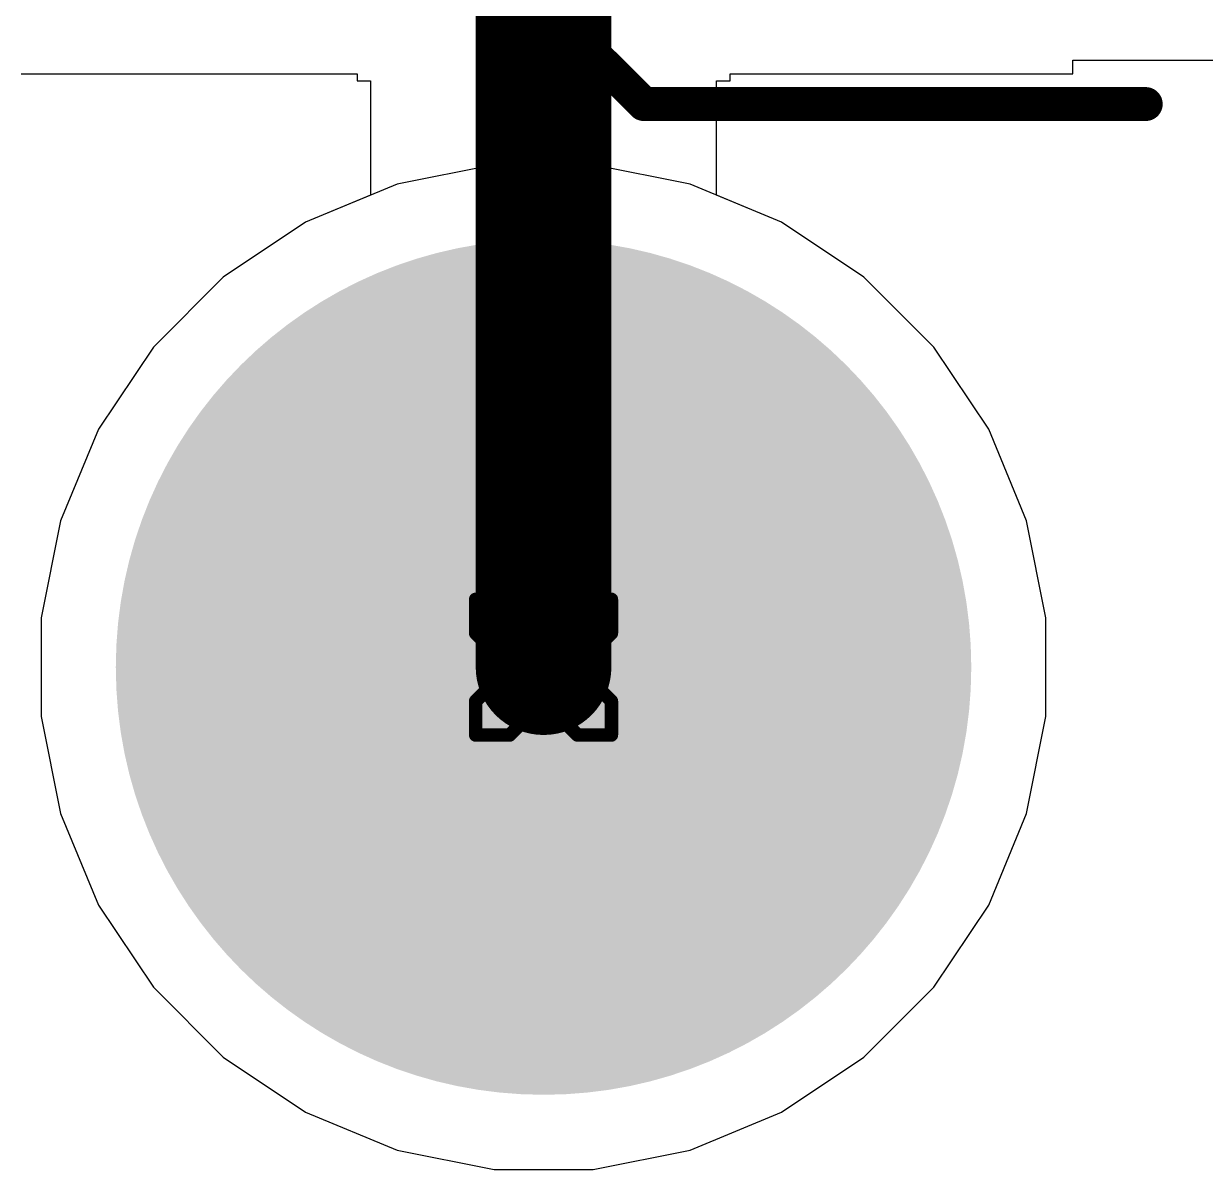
# Model space of a CAD drawing. Header units: inches. Extents: x -21 to 276, y -5 to 220.
# Drawn here: x 62.111 to 66.536, y 0.724 to 5.016 of the extents above; entities that cross this region are included whole.
import ezdxf

# ---------------------------------------------------------------- set-up
doc = ezdxf.new("R2010")
doc.units = ezdxf.units.IN
for name, color, linetype in [('Bottom Layer', 5, 'Continuous'), ('Bottom Overlay', 54, 'Continuous'), ('Bottom Solder', 6, 'Continuous'), ('Drill Drawing', 1, 'Continuous'), ('Ground', 16, 'Continuous'), ('Multi-Layer', 9, 'Continuous'), ('Pad Holes', 156, 'Continuous'), ('Power + Signal', 76, 'Continuous'), ('Top Layer', 1, 'Continuous'), ('Top Solder', 216, 'Continuous')]:
    doc.layers.add(name, color=color, linetype=linetype)

# ---------------------------------------------------------------- blocks, each defined once
blk = doc.blocks.new('DB128L_5_08_3P_BK_S_136')
at = {"layer": 'Bottom Layer'}
h = blk.add_hatch(color=5, dxfattribs=at)
edge = h.paths.add_edge_path()
edge.add_arc((0, 0), 1.49999954, 0, 360)
at = {"layer": 'Bottom Solder'}
h = blk.add_hatch(color=6, dxfattribs=at)
edge = h.paths.add_edge_path()
edge.add_arc((0, 0), 1.60159954, 0, 360)
at = {"layer": 'Ground'}
h = blk.add_hatch(color=16, dxfattribs=at)
edge = h.paths.add_edge_path()
edge.add_arc((0, 0), 1.49999954, 0, 360)
at = {"layer": 'Multi-Layer'}
h = blk.add_hatch(color=9, dxfattribs=at)
edge = h.paths.add_edge_path()
edge.add_arc((0, 0), 1.49999954, 0, 360)
at = {"layer": 'Pad Holes'}
h = blk.add_hatch(color=7, dxfattribs=at)
edge = h.paths.add_edge_path()
edge.add_arc((0, 0), 0.7999984, 0, 360)
at = {"layer": 'Power + Signal'}
h = blk.add_hatch(color=76, dxfattribs=at)
edge = h.paths.add_edge_path()
edge.add_arc((0, 0), 1.49999954, 0, 360)
at = {"layer": 'Top Layer'}
h = blk.add_hatch(color=1, dxfattribs=at)
edge = h.paths.add_edge_path()
edge.add_arc((0, 0), 1.49999954, 0, 360)
at = {"layer": 'Top Solder'}
h = blk.add_hatch(color=216, dxfattribs=at)
edge = h.paths.add_edge_path()
edge.add_arc((0, 0), 1.60159954, 0, 360)

msp = doc.modelspace()

# ---------------------------------------------------------------- linework, layer by layer
at = {"layer": 'Bottom Layer'}
for p, q in [((66.03928372, 4.82839776), (66.03928372, 4.87945684)), ((66.03928372, 4.87945684), (68.2199042, 4.87945684)), ((62.10228371999999, 4.82839776), (63.3592713, 4.82839776)), ((63.3592713, 4.82839776), (63.3592713, 4.801997)), ((64.75627130000001, 4.801997), (64.75627130000001, 4.82839776)), ((64.75627130000001, 4.82839776), (66.03928372, 4.82839776)), ((63.3592713, 4.801997), (63.41033038, 4.801997)), ((63.41033038, 4.801997), (63.41033038, 4.37320944)), ((64.70521221999999, 4.37321198), (64.70521221999999, 4.801997)), ((64.70521221999999, 4.801997), (64.75627130000001, 4.801997)), ((63.41033038, 4.37320944), (63.16678756, 4.2723308)), ((64.94876011999999, 4.2723308), (64.70521221999999, 4.37321198)), ((63.16678756, 4.2723308), (62.85870588, 4.0664765)), ((65.2568418, 4.0664765), (64.94876011999999, 4.2723308)), ((62.85870588, 4.0664765), (62.59670742, 3.804478039999999)), ((65.51884026, 3.804478039999999), (65.2568418, 4.0664765)), ((62.59670742, 3.804478039999999), (62.39085312, 3.49639636)), ((65.72469456, 3.49639636), (65.51884026, 3.804478039999999)), ((62.39085312, 3.49639636), (62.24906016, 3.15407802)), ((65.86648751999999, 3.15407802), (65.72469456, 3.49639636)), ((62.24906016, 3.15407802), (62.1767743, 2.7906726)), ((65.93877338, 2.7906726), (65.86648751999999, 3.15407802)), ((62.1767743, 2.7906726), (62.1767743, 2.42014756)), ((65.93877338, 2.42014756), (65.93877338, 2.7906726)), ((62.1767743, 2.42014756), (62.24906016, 2.05674214)), ((65.86648751999999, 2.05674214), (65.93877338, 2.42014756)), ((62.24906016, 2.05674214), (62.39085312, 1.7144238)), ((65.72469456, 1.7144238), (65.86648751999999, 2.05674214)), ((62.39085312, 1.7144238), (62.59670742, 1.40634212)), ((65.51884026, 1.40634212), (65.72469456, 1.7144238)), ((62.59670742, 1.40634212), (62.85870588, 1.14434366)), ((65.2568418, 1.14434366), (65.51884026, 1.40634212)), ((62.85870588, 1.14434366), (63.16678756, 0.9384893599999999)), ((64.94876011999999, 0.9384893599999999), (65.2568418, 1.14434366)), ((63.16678756, 0.9384893599999999), (63.50910589999999, 0.7966963999999999)), ((64.60644178, 0.7966963999999999), (64.94876011999999, 0.9384893599999999)), ((63.50910589999999, 0.7966963999999999), (63.87251131999999, 0.7244105399999999)), ((64.24303635999999, 0.7244105399999999), (64.60644178, 0.7966963999999999)), ((63.87251131999999, 0.7244105399999999), (64.24303635999999, 0.7244105399999999))]:
    msp.add_line(p, q, dxfattribs=at)
for points in [[(64.0577713, 2.60541262, 0.508, 0.508, 0), (64.0577713, 5.500496999999999, 0.508, 0.508, 0)], [(64.0577713, 2.60541262, 0.508, 0.508, 0), (64.05777384, 2.60541008, 0.508, 0.508, 0)]]:
    msp.add_lwpolyline(points, format="xyseb", dxfattribs=at)
for points in [[(63.9307713, 2.60541262, 0.254, 0.254, 1), (64.1847713, 2.60541262, 0.254, 0.254, 1)], [(63.9307713, 2.60541262, 0.254, 0.254, 1), (64.1847713, 2.60541262, 0.254, 0.254, 1)], [(63.93077383999999, 2.60541008, 0.254, 0.254, 1), (64.18477384, 2.60541008, 0.254, 0.254, 1)]]:
    msp.add_lwpolyline(points, format="xyseb", close=True, dxfattribs=at)
at = {"layer": 'Bottom Overlay'}
for points in [[(64.22318372, 4.924399599999999, 0.127, 0.127, 0), (64.22318372, 5.20939776, 0.127, 0.127, 0)], [(64.22318372, 4.924399599999999, 0.127, 0.127, 0), (64.43298263999999, 4.71460068, 0.127, 0.127, 0)], [(64.43298263999999, 4.71460068, 0.127, 0.127, 0), (66.31258263999999, 4.71460068, 0.127, 0.127, 0)]]:
    msp.add_lwpolyline(points, format="xyseb", dxfattribs=at)
for points in [[(64.19143371999999, 4.924399599999999, 0.0635, 0.0635, 1), (64.25493372, 4.924399599999999, 0.0635, 0.0635, 1)], [(64.19143371999999, 4.924399599999999, 0.0635, 0.0635, 1), (64.25493372, 4.924399599999999, 0.0635, 0.0635, 1)], [(64.40123263999999, 4.71460068, 0.0635, 0.0635, 1), (64.46473264, 4.71460068, 0.0635, 0.0635, 1)], [(64.40123263999999, 4.71460068, 0.0635, 0.0635, 1), (64.46473264, 4.71460068, 0.0635, 0.0635, 1)], [(66.28083264, 4.71460068, 0.0635, 0.0635, 1), (66.34433263999999, 4.71460068, 0.0635, 0.0635, 1)]]:
    msp.add_lwpolyline(points, format="xyseb", close=True, dxfattribs=at)
at = {"layer": 'Drill Drawing'}
for points in [[(63.80377384, 2.73241008, 0.0508, 0.0508, 0), (63.80377384, 2.85941008, 0.0508, 0.0508, 0)], [(63.80377384, 2.85941008, 0.0508, 0.0508, 0), (63.93077383999999, 2.85941008, 0.0508, 0.0508, 0)], [(63.93077383999999, 2.85941008, 0.0508, 0.0508, 0), (64.05777384, 2.73241008, 0.0508, 0.0508, 0)], [(64.05777384, 2.73241008, 0.0508, 0.0508, 0), (64.18477384, 2.85941008, 0.0508, 0.0508, 0)], [(64.18477384, 2.85941008, 0.0508, 0.0508, 0), (64.31177384, 2.85941008, 0.0508, 0.0508, 0)], [(64.31177384, 2.73241008, 0.0508, 0.0508, 0), (64.31177384, 2.85941008, 0.0508, 0.0508, 0)], [(63.80377384, 2.73241008, 0.0508, 0.0508, 0), (63.93077383999999, 2.60541008, 0.0508, 0.0508, 0)], [(64.18477384, 2.60541008, 0.0508, 0.0508, 0), (64.31177384, 2.73241008, 0.0508, 0.0508, 0)], [(63.80377384, 2.47841008, 0.0508, 0.0508, 0), (63.93077383999999, 2.60541008, 0.0508, 0.0508, 0)], [(64.18477384, 2.60541008, 0.0508, 0.0508, 0), (64.31177384, 2.47841008, 0.0508, 0.0508, 0)], [(63.80377384, 2.35141008, 0.0508, 0.0508, 0), (63.80377384, 2.47841008, 0.0508, 0.0508, 0)], [(63.93077383999999, 2.35141008, 0.0508, 0.0508, 0), (64.05777384, 2.47841008, 0.0508, 0.0508, 0)], [(64.05777384, 2.47841008, 0.0508, 0.0508, 0), (64.18477384, 2.35141008, 0.0508, 0.0508, 0)], [(64.31177384, 2.35141008, 0.0508, 0.0508, 0), (64.31177384, 2.47841008, 0.0508, 0.0508, 0)], [(63.80377384, 2.35141008, 0.0508, 0.0508, 0), (63.93077383999999, 2.35141008, 0.0508, 0.0508, 0)], [(64.18477384, 2.35141008, 0.0508, 0.0508, 0), (64.31177384, 2.35141008, 0.0508, 0.0508, 0)]]:
    msp.add_lwpolyline(points, format="xyseb", dxfattribs=at)
for points in [[(63.79107383999999, 2.85941008, 0.0254, 0.0254, 1), (63.81647384, 2.85941008, 0.0254, 0.0254, 1)], [(63.79107383999999, 2.85941008, 0.0254, 0.0254, 1), (63.81647384, 2.85941008, 0.0254, 0.0254, 1)], [(63.91807384, 2.85941008, 0.0254, 0.0254, 1), (63.94347384, 2.85941008, 0.0254, 0.0254, 1)], [(63.91807384, 2.85941008, 0.0254, 0.0254, 1), (63.94347384, 2.85941008, 0.0254, 0.0254, 1)], [(64.17207384, 2.85941008, 0.0254, 0.0254, 1), (64.19747383999999, 2.85941008, 0.0254, 0.0254, 1)], [(64.17207384, 2.85941008, 0.0254, 0.0254, 1), (64.19747383999999, 2.85941008, 0.0254, 0.0254, 1)], [(64.29907383999999, 2.85941008, 0.0254, 0.0254, 1), (64.32447384, 2.85941008, 0.0254, 0.0254, 1)], [(64.29907383999999, 2.85941008, 0.0254, 0.0254, 1), (64.32447384, 2.85941008, 0.0254, 0.0254, 1)], [(63.79107383999999, 2.73241008, 0.0254, 0.0254, 1), (63.81647384, 2.73241008, 0.0254, 0.0254, 1)], [(63.79107383999999, 2.73241008, 0.0254, 0.0254, 1), (63.81647384, 2.73241008, 0.0254, 0.0254, 1)], [(64.04507384, 2.73241008, 0.0254, 0.0254, 1), (64.07047383999999, 2.73241008, 0.0254, 0.0254, 1)], [(64.04507384, 2.73241008, 0.0254, 0.0254, 1), (64.07047383999999, 2.73241008, 0.0254, 0.0254, 1)], [(64.29907383999999, 2.73241008, 0.0254, 0.0254, 1), (64.32447384, 2.73241008, 0.0254, 0.0254, 1)], [(64.29907383999999, 2.73241008, 0.0254, 0.0254, 1), (64.32447384, 2.73241008, 0.0254, 0.0254, 1)], [(63.91807384, 2.60541008, 0.0254, 0.0254, 1), (63.94347384, 2.60541008, 0.0254, 0.0254, 1)], [(63.91807384, 2.60541008, 0.0254, 0.0254, 1), (63.94347384, 2.60541008, 0.0254, 0.0254, 1)], [(64.17207384, 2.60541008, 0.0254, 0.0254, 1), (64.19747383999999, 2.60541008, 0.0254, 0.0254, 1)], [(64.17207384, 2.60541008, 0.0254, 0.0254, 1), (64.19747383999999, 2.60541008, 0.0254, 0.0254, 1)], [(63.79107383999999, 2.47841008, 0.0254, 0.0254, 1), (63.81647384, 2.47841008, 0.0254, 0.0254, 1)], [(63.79107383999999, 2.47841008, 0.0254, 0.0254, 1), (63.81647384, 2.47841008, 0.0254, 0.0254, 1)], [(64.04507384, 2.47841008, 0.0254, 0.0254, 1), (64.07047383999999, 2.47841008, 0.0254, 0.0254, 1)], [(64.04507384, 2.47841008, 0.0254, 0.0254, 1), (64.07047383999999, 2.47841008, 0.0254, 0.0254, 1)], [(64.29907383999999, 2.47841008, 0.0254, 0.0254, 1), (64.32447384, 2.47841008, 0.0254, 0.0254, 1)], [(64.29907383999999, 2.47841008, 0.0254, 0.0254, 1), (64.32447384, 2.47841008, 0.0254, 0.0254, 1)], [(63.79107383999999, 2.35141008, 0.0254, 0.0254, 1), (63.81647384, 2.35141008, 0.0254, 0.0254, 1)], [(63.79107383999999, 2.35141008, 0.0254, 0.0254, 1), (63.81647384, 2.35141008, 0.0254, 0.0254, 1)], [(63.91807384, 2.35141008, 0.0254, 0.0254, 1), (63.94347384, 2.35141008, 0.0254, 0.0254, 1)], [(63.91807384, 2.35141008, 0.0254, 0.0254, 1), (63.94347384, 2.35141008, 0.0254, 0.0254, 1)], [(64.17207384, 2.35141008, 0.0254, 0.0254, 1), (64.19747383999999, 2.35141008, 0.0254, 0.0254, 1)], [(64.17207384, 2.35141008, 0.0254, 0.0254, 1), (64.19747383999999, 2.35141008, 0.0254, 0.0254, 1)], [(64.29907383999999, 2.35141008, 0.0254, 0.0254, 1), (64.32447384, 2.35141008, 0.0254, 0.0254, 1)], [(64.29907383999999, 2.35141008, 0.0254, 0.0254, 1), (64.32447384, 2.35141008, 0.0254, 0.0254, 1)]]:
    msp.add_lwpolyline(points, format="xyseb", close=True, dxfattribs=at)
at = {"layer": 'Ground'}
for p, q in [((63.87251131999999, 4.48640962), (63.50910589999999, 4.41412376)), ((64.24303635999999, 4.48640962), (63.87251131999999, 4.48640962)), ((64.60644178, 4.41412376), (64.24303635999999, 4.48640962)), ((63.50910589999999, 4.41412376), (63.16678756, 4.2723308)), ((64.94876011999999, 4.2723308), (64.60644178, 4.41412376)), ((63.16678756, 4.2723308), (62.85870588, 4.0664765)), ((65.2568418, 4.0664765), (64.94876011999999, 4.2723308)), ((62.85870588, 4.0664765), (62.59670742, 3.804478039999999)), ((65.51884026, 3.804478039999999), (65.2568418, 4.0664765)), ((62.59670742, 3.804478039999999), (62.39085312, 3.49639636)), ((65.72469456, 3.49639636), (65.51884026, 3.804478039999999)), ((62.39085312, 3.49639636), (62.24906016, 3.15407802)), ((65.86648751999999, 3.15407802), (65.72469456, 3.49639636)), ((62.24906016, 3.15407802), (62.1767743, 2.7906726)), ((65.93877338, 2.7906726), (65.86648751999999, 3.15407802)), ((62.1767743, 2.7906726), (62.1767743, 2.42014756)), ((65.93877338, 2.42014756), (65.93877338, 2.7906726)), ((62.1767743, 2.42014756), (62.24906016, 2.05674214)), ((65.86648751999999, 2.05674214), (65.93877338, 2.42014756)), ((62.24906016, 2.05674214), (62.39085312, 1.7144238)), ((65.72469456, 1.7144238), (65.86648751999999, 2.05674214)), ((62.39085312, 1.7144238), (62.59670742, 1.40634212)), ((65.51884026, 1.40634212), (65.72469456, 1.7144238)), ((62.59670742, 1.40634212), (62.85870588, 1.14434366)), ((65.2568418, 1.14434366), (65.51884026, 1.40634212)), ((62.85870588, 1.14434366), (63.16678756, 0.9384893599999999)), ((64.94876011999999, 0.9384893599999999), (65.2568418, 1.14434366)), ((63.16678756, 0.9384893599999999), (63.50910589999999, 0.7966963999999999)), ((64.60644178, 0.7966963999999999), (64.94876011999999, 0.9384893599999999)), ((63.50910589999999, 0.7966963999999999), (63.87251131999999, 0.7244105399999999)), ((64.24303635999999, 0.7244105399999999), (64.60644178, 0.7966963999999999)), ((63.87251131999999, 0.7244105399999999), (64.24303635999999, 0.7244105399999999))]:
    msp.add_line(p, q, dxfattribs=at)
at = {"layer": 'Power + Signal'}
for p, q in [((63.87251131999999, 4.48640962), (63.50910589999999, 4.41412376)), ((64.24303635999999, 4.48640962), (63.87251131999999, 4.48640962)), ((64.60644178, 4.41412376), (64.24303635999999, 4.48640962)), ((63.50910589999999, 4.41412376), (63.16678756, 4.2723308)), ((64.94876011999999, 4.2723308), (64.60644178, 4.41412376)), ((63.16678756, 4.2723308), (62.85870588, 4.0664765)), ((65.2568418, 4.0664765), (64.94876011999999, 4.2723308)), ((62.85870588, 4.0664765), (62.59670742, 3.804478039999999)), ((65.51884026, 3.804478039999999), (65.2568418, 4.0664765)), ((62.59670742, 3.804478039999999), (62.39085312, 3.49639636)), ((65.72469456, 3.49639636), (65.51884026, 3.804478039999999)), ((62.39085312, 3.49639636), (62.24906016, 3.15407802)), ((65.86648751999999, 3.15407802), (65.72469456, 3.49639636)), ((62.24906016, 3.15407802), (62.1767743, 2.7906726)), ((65.93877338, 2.7906726), (65.86648751999999, 3.15407802)), ((62.1767743, 2.7906726), (62.1767743, 2.42014756)), ((65.93877338, 2.42014756), (65.93877338, 2.7906726)), ((62.1767743, 2.42014756), (62.24906016, 2.05674214)), ((65.86648751999999, 2.05674214), (65.93877338, 2.42014756)), ((62.24906016, 2.05674214), (62.39085312, 1.7144238)), ((65.72469456, 1.7144238), (65.86648751999999, 2.05674214)), ((62.39085312, 1.7144238), (62.59670742, 1.40634212)), ((65.51884026, 1.40634212), (65.72469456, 1.7144238)), ((62.59670742, 1.40634212), (62.85870588, 1.14434366)), ((65.2568418, 1.14434366), (65.51884026, 1.40634212)), ((62.85870588, 1.14434366), (63.16678756, 0.9384893599999999)), ((64.94876011999999, 0.9384893599999999), (65.2568418, 1.14434366)), ((63.16678756, 0.9384893599999999), (63.50910589999999, 0.7966963999999999)), ((64.60644178, 0.7966963999999999), (64.94876011999999, 0.9384893599999999)), ((63.50910589999999, 0.7966963999999999), (63.87251131999999, 0.7244105399999999)), ((64.24303635999999, 0.7244105399999999), (64.60644178, 0.7966963999999999)), ((63.87251131999999, 0.7244105399999999), (64.24303635999999, 0.7244105399999999))]:
    msp.add_line(p, q, dxfattribs=at)
at = {"layer": 'Top Layer'}
for p, q in [((63.87251131999999, 4.48640962), (63.50910589999999, 4.41412376)), ((64.24303635999999, 4.48640962), (63.87251131999999, 4.48640962)), ((64.60644178, 4.41412376), (64.24303635999999, 4.48640962)), ((63.50910589999999, 4.41412376), (63.16678756, 4.2723308)), ((64.94876011999999, 4.2723308), (64.60644178, 4.41412376)), ((63.16678756, 4.2723308), (62.85870588, 4.0664765)), ((65.2568418, 4.0664765), (64.94876011999999, 4.2723308)), ((62.85870588, 4.0664765), (62.59670742, 3.804478039999999)), ((65.51884026, 3.804478039999999), (65.2568418, 4.0664765)), ((62.59670742, 3.804478039999999), (62.39085312, 3.49639636)), ((65.72469456, 3.49639636), (65.51884026, 3.804478039999999)), ((62.39085312, 3.49639636), (62.24906016, 3.15407802)), ((65.86648751999999, 3.15407802), (65.72469456, 3.49639636)), ((62.24906016, 3.15407802), (62.1767743, 2.7906726)), ((65.93877338, 2.7906726), (65.86648751999999, 3.15407802)), ((62.1767743, 2.7906726), (62.1767743, 2.42014756)), ((65.93877338, 2.42014756), (65.93877338, 2.7906726)), ((62.1767743, 2.42014756), (62.24906016, 2.05674214)), ((65.86648751999999, 2.05674214), (65.93877338, 2.42014756)), ((62.24906016, 2.05674214), (62.39085312, 1.7144238)), ((65.72469456, 1.7144238), (65.86648751999999, 2.05674214)), ((62.39085312, 1.7144238), (62.59670742, 1.40634212)), ((65.51884026, 1.40634212), (65.72469456, 1.7144238)), ((62.59670742, 1.40634212), (62.85870588, 1.14434366)), ((65.2568418, 1.14434366), (65.51884026, 1.40634212)), ((62.85870588, 1.14434366), (63.16678756, 0.9384893599999999)), ((64.94876011999999, 0.9384893599999999), (65.2568418, 1.14434366)), ((63.16678756, 0.9384893599999999), (63.50910589999999, 0.7966963999999999)), ((64.60644178, 0.7966963999999999), (64.94876011999999, 0.9384893599999999)), ((63.50910589999999, 0.7966963999999999), (63.87251131999999, 0.7244105399999999)), ((64.24303635999999, 0.7244105399999999), (64.60644178, 0.7966963999999999)), ((63.87251131999999, 0.7244105399999999), (64.24303635999999, 0.7244105399999999))]:
    msp.add_line(p, q, dxfattribs=at)

# ---------------------------------------------------------------- block references
msp.add_blockref('DB128L_5_08_3P_BK_S_136', (64.05777384, 2.60541008))

doc.saveas('drawing.dxf')
